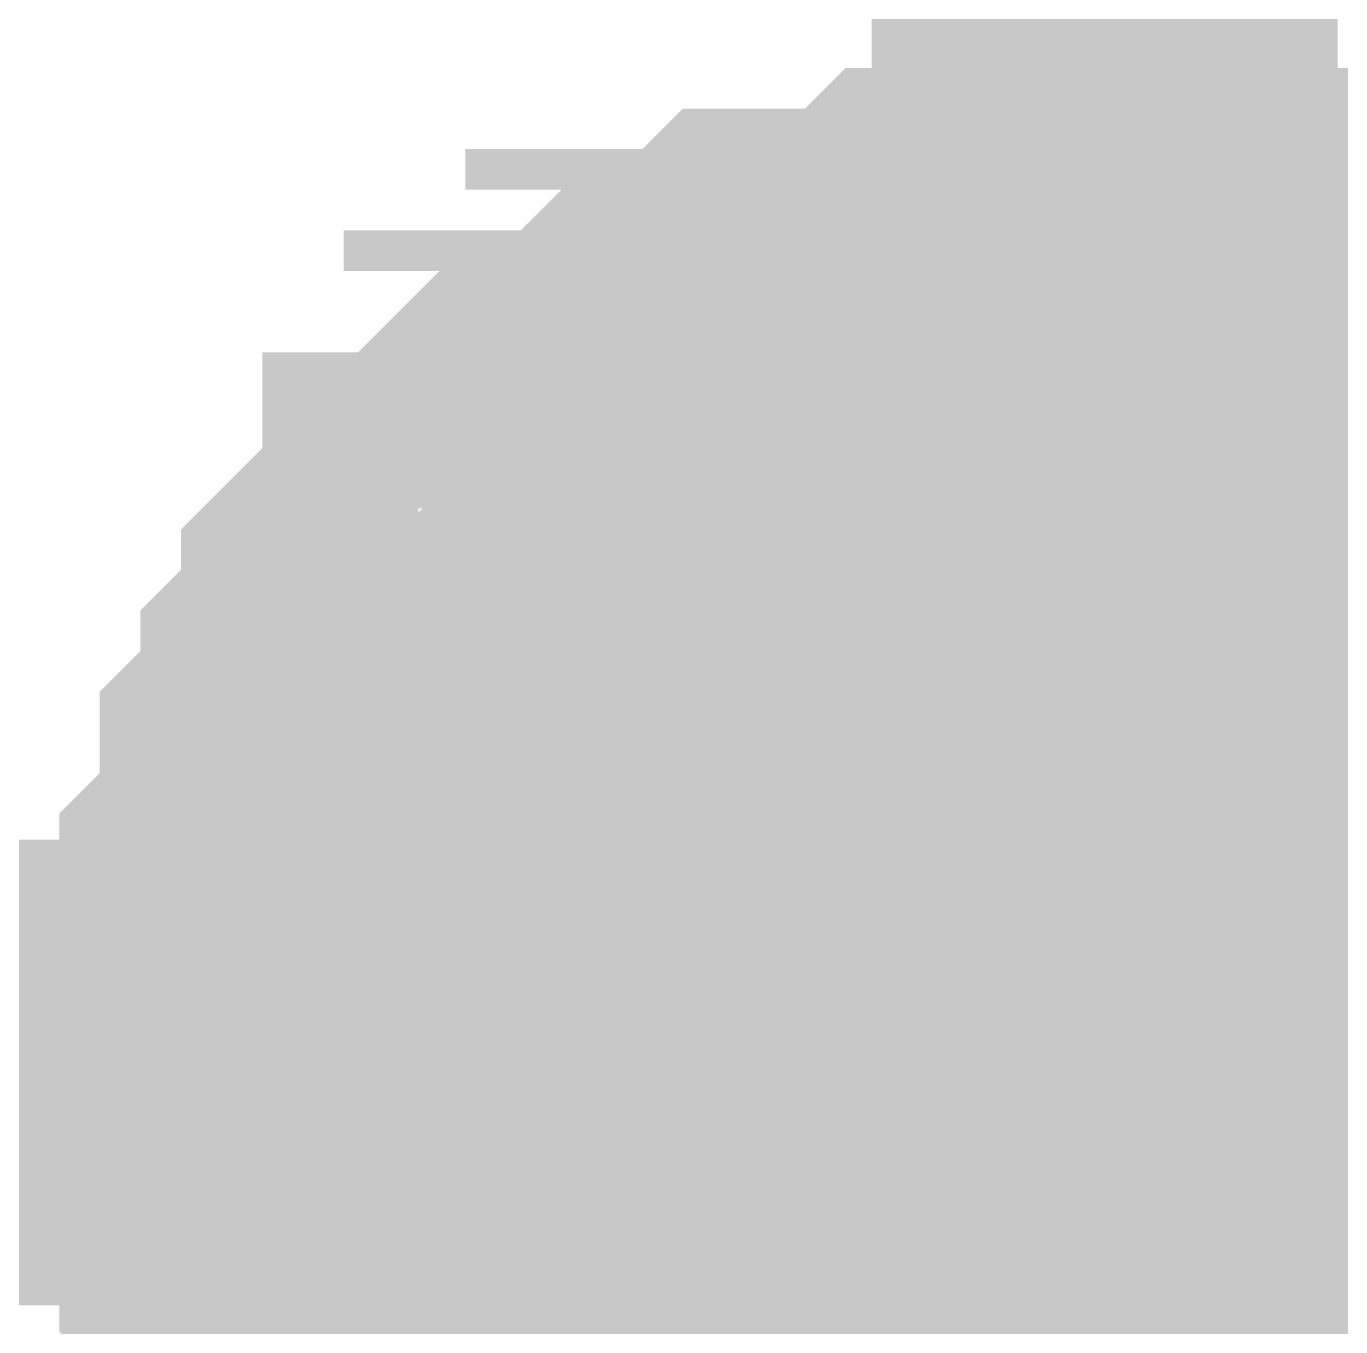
# Model space of a CAD drawing. Header units: inches. Extents: x 0 to 841, y 0 to 594.
# Drawn here: x 714.329 to 715.174, y 432.323 to 433.16 of the extents above; entities that cross this region are included whole.
import ezdxf

# ---------------------------------------------------------------- set-up
doc = ezdxf.new("R2010")
doc.units = ezdxf.units.IN
doc.layers.add('Sheet', color=255, linetype='Continuous')

msp = doc.modelspace()

# ---------------------------------------------------------------- linework, layer by layer
at = {"layer": 'Sheet'}
for points in [[(715.02246, 436.58948, 0.29972, 0.29972, 0), (715.02246, 432.48698, 0.29972, 0.29972, 0)], [(714.49984, 432.48698, 0.29972, 0.29972, 0), (714.49984, 432.51311, 0.29972, 0.29972, 0), (714.49984, 432.53924, 0.29972, 0.29972, 0), (714.49984, 432.56537, 0.29972, 0.29972, 0), (714.49984, 432.5915, 0.29972, 0.29972, 0), (714.52598, 432.61763, 0.29972, 0.29972, 0), (714.52598, 432.64376, 0.29972, 0.29972, 0), (714.52598, 432.66989, 0.29972, 0.29972, 0), (714.55211, 432.69602, 0.29972, 0.29972, 0), (714.55211, 432.69602, 0.29972, 0.29972, 0), (714.55211, 432.72215, 0.29972, 0.29972, 0), (714.57824, 432.74828, 0.29972, 0.29972, 0), (714.57824, 432.77442, 0.29972, 0.29972, 0), (714.60437, 432.80055, 0.29972, 0.29972, 0), (714.6305, 432.80055, 0.29972, 0.29972, 0), (714.6305, 432.82668, 0.29972, 0.29972, 0), (714.65663, 432.85281, 0.29972, 0.29972, 0), (714.68276, 432.85281, 0.29972, 0.29972, 0), (714.68276, 432.87894, 0.29972, 0.29972, 0), (714.70889, 432.87894, 0.29972, 0.29972, 0), (714.73502, 432.90507, 0.29972, 0.29972, 0), (714.76115, 432.90507, 0.29972, 0.29972, 0), (714.76115, 432.9312, 0.29972, 0.29972, 0), (714.78729, 432.9312, 0.29972, 0.29972, 0), (714.81342, 432.95733, 0.29972, 0.29972, 0), (714.83955, 432.95733, 0.29972, 0.29972, 0), (714.86568, 432.95733, 0.29972, 0.29972, 0), (714.89181, 432.95733, 0.29972, 0.29972, 0), (714.91794, 432.98346, 0.29972, 0.29972, 0), (714.94407, 432.98346, 0.29972, 0.29972, 0), (714.9702, 432.98346, 0.29972, 0.29972, 0), (714.99633, 432.98346, 0.29972, 0.29972, 0), (715.02246, 432.98346, 0.29972, 0.29972, 0)], [(714.49984, 432.48698, 0.29972, 0.29972, 0), (714.49984, 432.51311, 0.29972, 0.29972, 0), (714.49984, 432.53924, 0.29972, 0.29972, 0), (714.49984, 432.56537, 0.29972, 0.29972, 0), (714.49984, 432.5915, 0.29972, 0.29972, 0), (714.52598, 432.61763, 0.29972, 0.29972, 0), (714.52598, 432.64376, 0.29972, 0.29972, 0), (714.52598, 432.66989, 0.29972, 0.29972, 0), (714.55211, 432.69602, 0.29972, 0.29972, 0), (714.55211, 432.69602, 0.29972, 0.29972, 0), (714.55211, 432.72215, 0.29972, 0.29972, 0), (714.57824, 432.74828, 0.29972, 0.29972, 0), (714.57824, 432.77442, 0.29972, 0.29972, 0), (714.60437, 432.80055, 0.29972, 0.29972, 0), (714.6305, 432.80055, 0.29972, 0.29972, 0), (714.6305, 432.82668, 0.29972, 0.29972, 0), (714.65663, 432.85281, 0.29972, 0.29972, 0), (714.68276, 432.85281, 0.29972, 0.29972, 0), (714.68276, 432.87894, 0.29972, 0.29972, 0), (714.70889, 432.87894, 0.29972, 0.29972, 0), (714.73502, 432.90507, 0.29972, 0.29972, 0), (714.76115, 432.90507, 0.29972, 0.29972, 0), (714.76115, 432.9312, 0.29972, 0.29972, 0), (714.78729, 432.9312, 0.29972, 0.29972, 0), (714.81342, 432.95733, 0.29972, 0.29972, 0), (714.83955, 432.95733, 0.29972, 0.29972, 0), (714.86568, 432.95733, 0.29972, 0.29972, 0), (714.89181, 432.95733, 0.29972, 0.29972, 0), (714.91794, 432.98346, 0.29972, 0.29972, 0), (714.94407, 432.98346, 0.29972, 0.29972, 0), (714.9702, 432.98346, 0.29972, 0.29972, 0), (714.99633, 432.98346, 0.29972, 0.29972, 0), (715.02246, 432.98346, 0.29972, 0.29972, 0)], [(714.49984, 432.48698, 0.29972, 0.29972, 0), (714.49984, 432.51311, 0.29972, 0.29972, 0), (714.49984, 432.53924, 0.29972, 0.29972, 0), (714.49984, 432.56537, 0.29972, 0.29972, 0), (714.49984, 432.5915, 0.29972, 0.29972, 0), (714.52598, 432.61763, 0.29972, 0.29972, 0), (714.52598, 432.64376, 0.29972, 0.29972, 0), (714.52598, 432.66989, 0.29972, 0.29972, 0), (714.55211, 432.69602, 0.29972, 0.29972, 0), (714.55211, 432.69602, 0.29972, 0.29972, 0), (714.55211, 432.72215, 0.29972, 0.29972, 0), (714.57824, 432.74828, 0.29972, 0.29972, 0), (714.57824, 432.77442, 0.29972, 0.29972, 0), (714.60437, 432.80055, 0.29972, 0.29972, 0), (714.6305, 432.80055, 0.29972, 0.29972, 0), (714.6305, 432.82668, 0.29972, 0.29972, 0), (714.65663, 432.85281, 0.29972, 0.29972, 0), (714.68276, 432.85281, 0.29972, 0.29972, 0), (714.68276, 432.87894, 0.29972, 0.29972, 0), (714.70889, 432.87894, 0.29972, 0.29972, 0), (714.73502, 432.90507, 0.29972, 0.29972, 0), (714.76115, 432.90507, 0.29972, 0.29972, 0), (714.76115, 432.9312, 0.29972, 0.29972, 0), (714.78729, 432.9312, 0.29972, 0.29972, 0), (714.81342, 432.95733, 0.29972, 0.29972, 0), (714.83955, 432.95733, 0.29972, 0.29972, 0), (714.86568, 432.95733, 0.29972, 0.29972, 0), (714.89181, 432.95733, 0.29972, 0.29972, 0), (714.91794, 432.98346, 0.29972, 0.29972, 0), (714.94407, 432.98346, 0.29972, 0.29972, 0), (714.9702, 432.98346, 0.29972, 0.29972, 0), (714.99633, 432.98346, 0.29972, 0.29972, 0), (715.02246, 432.98346, 0.29972, 0.29972, 0)], [(714.49984, 432.48698, 0.29972, 0.29972, 0), (714.49984, 432.51311, 0.29972, 0.29972, 0), (714.49984, 432.53924, 0.29972, 0.29972, 0), (714.49984, 432.56537, 0.29972, 0.29972, 0), (714.49984, 432.5915, 0.29972, 0.29972, 0), (714.52598, 432.61763, 0.29972, 0.29972, 0), (714.52598, 432.64376, 0.29972, 0.29972, 0), (714.52598, 432.66989, 0.29972, 0.29972, 0), (714.55211, 432.69602, 0.29972, 0.29972, 0), (714.55211, 432.69602, 0.29972, 0.29972, 0), (714.55211, 432.72215, 0.29972, 0.29972, 0), (714.57824, 432.74828, 0.29972, 0.29972, 0), (714.57824, 432.77442, 0.29972, 0.29972, 0), (714.60437, 432.80055, 0.29972, 0.29972, 0), (714.6305, 432.80055, 0.29972, 0.29972, 0), (714.6305, 432.82668, 0.29972, 0.29972, 0), (714.65663, 432.85281, 0.29972, 0.29972, 0), (714.68276, 432.85281, 0.29972, 0.29972, 0), (714.68276, 432.87894, 0.29972, 0.29972, 0), (714.70889, 432.87894, 0.29972, 0.29972, 0), (714.73502, 432.90507, 0.29972, 0.29972, 0), (714.76115, 432.90507, 0.29972, 0.29972, 0), (714.76115, 432.9312, 0.29972, 0.29972, 0), (714.78729, 432.9312, 0.29972, 0.29972, 0), (714.81342, 432.95733, 0.29972, 0.29972, 0), (714.83955, 432.95733, 0.29972, 0.29972, 0), (714.86568, 432.95733, 0.29972, 0.29972, 0), (714.89181, 432.95733, 0.29972, 0.29972, 0), (714.91794, 432.98346, 0.29972, 0.29972, 0), (714.94407, 432.98346, 0.29972, 0.29972, 0), (714.9702, 432.98346, 0.29972, 0.29972, 0), (714.99633, 432.98346, 0.29972, 0.29972, 0), (715.02246, 432.98346, 0.29972, 0.29972, 0)], [(714.49984, 432.48698, 0.29972, 0.29972, 0), (714.49984, 432.51311, 0.29972, 0.29972, 0), (714.49984, 432.53924, 0.29972, 0.29972, 0), (714.49984, 432.56537, 0.29972, 0.29972, 0), (714.49984, 432.5915, 0.29972, 0.29972, 0), (714.52598, 432.61763, 0.29972, 0.29972, 0), (714.52598, 432.64376, 0.29972, 0.29972, 0), (714.52598, 432.66989, 0.29972, 0.29972, 0), (714.55211, 432.69602, 0.29972, 0.29972, 0), (714.55211, 432.69602, 0.29972, 0.29972, 0), (714.55211, 432.72215, 0.29972, 0.29972, 0), (714.57824, 432.74828, 0.29972, 0.29972, 0), (714.57824, 432.77442, 0.29972, 0.29972, 0), (714.60437, 432.80055, 0.29972, 0.29972, 0), (714.6305, 432.80055, 0.29972, 0.29972, 0), (714.6305, 432.82668, 0.29972, 0.29972, 0), (714.65663, 432.85281, 0.29972, 0.29972, 0), (714.68276, 432.85281, 0.29972, 0.29972, 0), (714.68276, 432.87894, 0.29972, 0.29972, 0), (714.70889, 432.87894, 0.29972, 0.29972, 0), (714.73502, 432.90507, 0.29972, 0.29972, 0), (714.76115, 432.90507, 0.29972, 0.29972, 0), (714.76115, 432.9312, 0.29972, 0.29972, 0), (714.78729, 432.9312, 0.29972, 0.29972, 0), (714.81342, 432.95733, 0.29972, 0.29972, 0), (714.83955, 432.95733, 0.29972, 0.29972, 0), (714.86568, 432.95733, 0.29972, 0.29972, 0), (714.89181, 432.95733, 0.29972, 0.29972, 0), (714.91794, 432.98346, 0.29972, 0.29972, 0), (714.94407, 432.98346, 0.29972, 0.29972, 0), (714.9702, 432.98346, 0.29972, 0.29972, 0), (714.99633, 432.98346, 0.29972, 0.29972, 0), (715.02246, 432.98346, 0.29972, 0.29972, 0)], [(714.49984, 432.48698, 0.29972, 0.29972, 0), (714.49984, 432.51311, 0.29972, 0.29972, 0), (714.49984, 432.53924, 0.29972, 0.29972, 0), (714.49984, 432.56537, 0.29972, 0.29972, 0), (714.49984, 432.5915, 0.29972, 0.29972, 0), (714.52598, 432.61763, 0.29972, 0.29972, 0), (714.52598, 432.64376, 0.29972, 0.29972, 0), (714.52598, 432.66989, 0.29972, 0.29972, 0), (714.55211, 432.69602, 0.29972, 0.29972, 0), (714.55211, 432.69602, 0.29972, 0.29972, 0), (714.55211, 432.72215, 0.29972, 0.29972, 0), (714.57824, 432.74828, 0.29972, 0.29972, 0), (714.57824, 432.77442, 0.29972, 0.29972, 0), (714.60437, 432.80055, 0.29972, 0.29972, 0), (714.6305, 432.80055, 0.29972, 0.29972, 0), (714.6305, 432.82668, 0.29972, 0.29972, 0), (714.65663, 432.85281, 0.29972, 0.29972, 0), (714.68276, 432.85281, 0.29972, 0.29972, 0), (714.68276, 432.87894, 0.29972, 0.29972, 0), (714.70889, 432.87894, 0.29972, 0.29972, 0), (714.73502, 432.90507, 0.29972, 0.29972, 0), (714.76115, 432.90507, 0.29972, 0.29972, 0), (714.76115, 432.9312, 0.29972, 0.29972, 0), (714.78729, 432.9312, 0.29972, 0.29972, 0), (714.81342, 432.95733, 0.29972, 0.29972, 0), (714.83955, 432.95733, 0.29972, 0.29972, 0), (714.86568, 432.95733, 0.29972, 0.29972, 0), (714.89181, 432.95733, 0.29972, 0.29972, 0), (714.91794, 432.98346, 0.29972, 0.29972, 0), (714.94407, 432.98346, 0.29972, 0.29972, 0), (714.9702, 432.98346, 0.29972, 0.29972, 0), (714.99633, 432.98346, 0.29972, 0.29972, 0), (715.02246, 432.98346, 0.29972, 0.29972, 0)], [(714.49984, 432.48698, 0.29972, 0.29972, 0), (714.49984, 432.51311, 0.29972, 0.29972, 0), (714.49984, 432.53924, 0.29972, 0.29972, 0), (714.49984, 432.56537, 0.29972, 0.29972, 0), (714.49984, 432.5915, 0.29972, 0.29972, 0), (714.52598, 432.61763, 0.29972, 0.29972, 0), (714.52598, 432.64376, 0.29972, 0.29972, 0), (714.52598, 432.66989, 0.29972, 0.29972, 0), (714.55211, 432.69602, 0.29972, 0.29972, 0), (714.55211, 432.69602, 0.29972, 0.29972, 0), (714.55211, 432.72215, 0.29972, 0.29972, 0), (714.57824, 432.74828, 0.29972, 0.29972, 0), (714.57824, 432.77442, 0.29972, 0.29972, 0), (714.60437, 432.80055, 0.29972, 0.29972, 0), (714.6305, 432.80055, 0.29972, 0.29972, 0), (714.6305, 432.82668, 0.29972, 0.29972, 0), (714.65663, 432.85281, 0.29972, 0.29972, 0), (714.68276, 432.85281, 0.29972, 0.29972, 0), (714.68276, 432.87894, 0.29972, 0.29972, 0), (714.70889, 432.87894, 0.29972, 0.29972, 0), (714.73502, 432.90507, 0.29972, 0.29972, 0), (714.76115, 432.90507, 0.29972, 0.29972, 0), (714.76115, 432.9312, 0.29972, 0.29972, 0), (714.78729, 432.9312, 0.29972, 0.29972, 0), (714.81342, 432.95733, 0.29972, 0.29972, 0), (714.83955, 432.95733, 0.29972, 0.29972, 0), (714.86568, 432.95733, 0.29972, 0.29972, 0), (714.89181, 432.95733, 0.29972, 0.29972, 0), (714.91794, 432.98346, 0.29972, 0.29972, 0), (714.94407, 432.98346, 0.29972, 0.29972, 0), (714.9702, 432.98346, 0.29972, 0.29972, 0), (714.99633, 432.98346, 0.29972, 0.29972, 0), (715.02246, 432.98346, 0.29972, 0.29972, 0)], [(715.02246, 432.98346, 0.29972, 0.29972, 0), (715.02246, 432.98346, 0.29972, 0.29972, 0)], [(715.02246, 432.98346, 0.29972, 0.29972, 0), (715.0486, 432.98346, 0.29972, 0.29972, 0), (715.07473, 432.98346, 0.29972, 0.29972, 0), (715.10086, 432.98346, 0.29972, 0.29972, 0), (715.12699, 432.98346, 0.29972, 0.29972, 0), (715.15312, 432.95733, 0.29972, 0.29972, 0), (715.15312, 432.95733, 0.29972, 0.29972, 0), (715.17925, 432.95733, 0.29972, 0.29972, 0), (715.20538, 432.95733, 0.29972, 0.29972, 0), (715.23151, 432.9312, 0.29972, 0.29972, 0), (715.25764, 432.9312, 0.29972, 0.29972, 0), (715.28377, 432.90507, 0.29972, 0.29972, 0), (715.28377, 432.90507, 0.29972, 0.29972, 0), (715.30991, 432.87894, 0.29972, 0.29972, 0), (715.33604, 432.87894, 0.29972, 0.29972, 0)], [(715.02246, 432.98346, 0.29972, 0.29972, 0), (715.02246, 432.98346, 0.29972, 0.29972, 0)], [(715.02246, 432.98346, 0.29972, 0.29972, 0), (715.0486, 432.98346, 0.29972, 0.29972, 0), (715.07473, 432.98346, 0.29972, 0.29972, 0), (715.10086, 432.98346, 0.29972, 0.29972, 0), (715.12699, 432.98346, 0.29972, 0.29972, 0), (715.15312, 432.95733, 0.29972, 0.29972, 0), (715.15312, 432.95733, 0.29972, 0.29972, 0), (715.17925, 432.95733, 0.29972, 0.29972, 0), (715.20538, 432.95733, 0.29972, 0.29972, 0), (715.23151, 432.9312, 0.29972, 0.29972, 0), (715.25764, 432.9312, 0.29972, 0.29972, 0), (715.28377, 432.90507, 0.29972, 0.29972, 0), (715.28377, 432.90507, 0.29972, 0.29972, 0), (715.30991, 432.87894, 0.29972, 0.29972, 0), (715.33604, 432.87894, 0.29972, 0.29972, 0)], [(715.02246, 432.98346, 0.29972, 0.29972, 0), (715.02246, 432.98346, 0.29972, 0.29972, 0)], [(715.02246, 432.98346, 0.29972, 0.29972, 0), (715.0486, 432.98346, 0.29972, 0.29972, 0), (715.07473, 432.98346, 0.29972, 0.29972, 0), (715.10086, 432.98346, 0.29972, 0.29972, 0), (715.12699, 432.98346, 0.29972, 0.29972, 0), (715.15312, 432.95733, 0.29972, 0.29972, 0), (715.15312, 432.95733, 0.29972, 0.29972, 0), (715.17925, 432.95733, 0.29972, 0.29972, 0), (715.20538, 432.95733, 0.29972, 0.29972, 0), (715.23151, 432.9312, 0.29972, 0.29972, 0), (715.25764, 432.9312, 0.29972, 0.29972, 0), (715.28377, 432.90507, 0.29972, 0.29972, 0), (715.28377, 432.90507, 0.29972, 0.29972, 0), (715.30991, 432.87894, 0.29972, 0.29972, 0), (715.33604, 432.87894, 0.29972, 0.29972, 0)], [(715.02246, 432.98346, 0.29972, 0.29972, 0), (715.02246, 432.98346, 0.29972, 0.29972, 0)], [(715.02246, 432.98346, 0.29972, 0.29972, 0), (715.0486, 432.98346, 0.29972, 0.29972, 0), (715.07473, 432.98346, 0.29972, 0.29972, 0), (715.10086, 432.98346, 0.29972, 0.29972, 0), (715.12699, 432.98346, 0.29972, 0.29972, 0), (715.15312, 432.95733, 0.29972, 0.29972, 0), (715.15312, 432.95733, 0.29972, 0.29972, 0), (715.17925, 432.95733, 0.29972, 0.29972, 0), (715.20538, 432.95733, 0.29972, 0.29972, 0), (715.23151, 432.9312, 0.29972, 0.29972, 0), (715.25764, 432.9312, 0.29972, 0.29972, 0), (715.28377, 432.90507, 0.29972, 0.29972, 0), (715.28377, 432.90507, 0.29972, 0.29972, 0), (715.30991, 432.87894, 0.29972, 0.29972, 0), (715.33604, 432.87894, 0.29972, 0.29972, 0)], [(715.02246, 432.98346, 0.29972, 0.29972, 0), (715.02246, 432.98346, 0.29972, 0.29972, 0)], [(715.02246, 432.98346, 0.29972, 0.29972, 0), (715.0486, 432.98346, 0.29972, 0.29972, 0), (715.07473, 432.98346, 0.29972, 0.29972, 0), (715.10086, 432.98346, 0.29972, 0.29972, 0), (715.12699, 432.98346, 0.29972, 0.29972, 0), (715.15312, 432.95733, 0.29972, 0.29972, 0), (715.15312, 432.95733, 0.29972, 0.29972, 0), (715.17925, 432.95733, 0.29972, 0.29972, 0), (715.20538, 432.95733, 0.29972, 0.29972, 0), (715.23151, 432.9312, 0.29972, 0.29972, 0), (715.25764, 432.9312, 0.29972, 0.29972, 0), (715.28377, 432.90507, 0.29972, 0.29972, 0), (715.28377, 432.90507, 0.29972, 0.29972, 0), (715.30991, 432.87894, 0.29972, 0.29972, 0), (715.33604, 432.87894, 0.29972, 0.29972, 0)], [(715.02246, 432.98346, 0.29972, 0.29972, 0), (715.02246, 432.98346, 0.29972, 0.29972, 0)], [(715.02246, 432.98346, 0.29972, 0.29972, 0), (715.0486, 432.98346, 0.29972, 0.29972, 0), (715.07473, 432.98346, 0.29972, 0.29972, 0), (715.10086, 432.98346, 0.29972, 0.29972, 0), (715.12699, 432.98346, 0.29972, 0.29972, 0), (715.15312, 432.95733, 0.29972, 0.29972, 0), (715.15312, 432.95733, 0.29972, 0.29972, 0), (715.17925, 432.95733, 0.29972, 0.29972, 0), (715.20538, 432.95733, 0.29972, 0.29972, 0), (715.23151, 432.9312, 0.29972, 0.29972, 0), (715.25764, 432.9312, 0.29972, 0.29972, 0), (715.28377, 432.90507, 0.29972, 0.29972, 0), (715.28377, 432.90507, 0.29972, 0.29972, 0), (715.30991, 432.87894, 0.29972, 0.29972, 0), (715.33604, 432.87894, 0.29972, 0.29972, 0)], [(715.02246, 432.98346, 0.29972, 0.29972, 0), (715.02246, 432.98346, 0.29972, 0.29972, 0)], [(715.02246, 432.98346, 0.29972, 0.29972, 0), (715.0486, 432.98346, 0.29972, 0.29972, 0), (715.07473, 432.98346, 0.29972, 0.29972, 0), (715.10086, 432.98346, 0.29972, 0.29972, 0), (715.12699, 432.98346, 0.29972, 0.29972, 0), (715.15312, 432.95733, 0.29972, 0.29972, 0), (715.15312, 432.95733, 0.29972, 0.29972, 0), (715.17925, 432.95733, 0.29972, 0.29972, 0), (715.20538, 432.95733, 0.29972, 0.29972, 0), (715.23151, 432.9312, 0.29972, 0.29972, 0), (715.25764, 432.9312, 0.29972, 0.29972, 0), (715.28377, 432.90507, 0.29972, 0.29972, 0), (715.28377, 432.90507, 0.29972, 0.29972, 0), (715.30991, 432.87894, 0.29972, 0.29972, 0), (715.33604, 432.87894, 0.29972, 0.29972, 0)], [(714.49984, 432.48698, 0.09906, 0.09906, 0), (714.49984, 432.51311, 0.09906, 0.09906, 0), (714.49984, 432.53924, 0.09906, 0.09906, 0), (714.49984, 432.56537, 0.09906, 0.09906, 0), (714.49984, 432.5915, 0.09906, 0.09906, 0), (714.52598, 432.61763, 0.09906, 0.09906, 0), (714.52598, 432.64376, 0.09906, 0.09906, 0), (714.52598, 432.66989, 0.09906, 0.09906, 0), (714.55211, 432.69602, 0.09906, 0.09906, 0), (714.55211, 432.69602, 0.09906, 0.09906, 0), (714.55211, 432.72215, 0.09906, 0.09906, 0), (714.57824, 432.74828, 0.09906, 0.09906, 0), (714.57824, 432.77442, 0.09906, 0.09906, 0), (714.60437, 432.80055, 0.09906, 0.09906, 0), (714.6305, 432.80055, 0.09906, 0.09906, 0), (714.6305, 432.82668, 0.09906, 0.09906, 0), (714.65663, 432.85281, 0.09906, 0.09906, 0), (714.68276, 432.85281, 0.09906, 0.09906, 0), (714.68276, 432.87894, 0.09906, 0.09906, 0), (714.70889, 432.87894, 0.09906, 0.09906, 0), (714.73502, 432.90507, 0.09906, 0.09906, 0), (714.76115, 432.90507, 0.09906, 0.09906, 0), (714.76115, 432.9312, 0.09906, 0.09906, 0), (714.78729, 432.9312, 0.09906, 0.09906, 0), (714.81342, 432.95733, 0.09906, 0.09906, 0), (714.83955, 432.95733, 0.09906, 0.09906, 0), (714.86568, 432.95733, 0.09906, 0.09906, 0), (714.89181, 432.95733, 0.09906, 0.09906, 0), (714.91794, 432.98346, 0.09906, 0.09906, 0), (714.94407, 432.98346, 0.09906, 0.09906, 0), (714.9702, 432.98346, 0.09906, 0.09906, 0), (714.99633, 432.98346, 0.09906, 0.09906, 0), (715.02246, 432.98346, 0.09906, 0.09906, 0)], [(714.49984, 432.48698, 0.09906, 0.09906, 0), (714.49984, 432.51311, 0.09906, 0.09906, 0), (714.49984, 432.53924, 0.09906, 0.09906, 0), (714.49984, 432.56537, 0.09906, 0.09906, 0), (714.49984, 432.5915, 0.09906, 0.09906, 0), (714.52598, 432.61763, 0.09906, 0.09906, 0), (714.52598, 432.64376, 0.09906, 0.09906, 0), (714.52598, 432.66989, 0.09906, 0.09906, 0), (714.55211, 432.69602, 0.09906, 0.09906, 0), (714.55211, 432.69602, 0.09906, 0.09906, 0), (714.55211, 432.72215, 0.09906, 0.09906, 0), (714.57824, 432.74828, 0.09906, 0.09906, 0), (714.57824, 432.77442, 0.09906, 0.09906, 0), (714.60437, 432.80055, 0.09906, 0.09906, 0), (714.6305, 432.80055, 0.09906, 0.09906, 0), (714.6305, 432.82668, 0.09906, 0.09906, 0), (714.65663, 432.85281, 0.09906, 0.09906, 0), (714.68276, 432.85281, 0.09906, 0.09906, 0), (714.68276, 432.87894, 0.09906, 0.09906, 0), (714.70889, 432.87894, 0.09906, 0.09906, 0), (714.73502, 432.90507, 0.09906, 0.09906, 0), (714.76115, 432.90507, 0.09906, 0.09906, 0), (714.76115, 432.9312, 0.09906, 0.09906, 0), (714.78729, 432.9312, 0.09906, 0.09906, 0), (714.81342, 432.95733, 0.09906, 0.09906, 0), (714.83955, 432.95733, 0.09906, 0.09906, 0), (714.86568, 432.95733, 0.09906, 0.09906, 0), (714.89181, 432.95733, 0.09906, 0.09906, 0), (714.91794, 432.98346, 0.09906, 0.09906, 0), (714.94407, 432.98346, 0.09906, 0.09906, 0), (714.9702, 432.98346, 0.09906, 0.09906, 0), (714.99633, 432.98346, 0.09906, 0.09906, 0), (715.02246, 432.98346, 0.09906, 0.09906, 0)], [(714.49984, 432.48698, 0.09906, 0.09906, 0), (714.49984, 432.51311, 0.09906, 0.09906, 0), (714.49984, 432.53924, 0.09906, 0.09906, 0), (714.49984, 432.56537, 0.09906, 0.09906, 0), (714.49984, 432.5915, 0.09906, 0.09906, 0), (714.52598, 432.61763, 0.09906, 0.09906, 0), (714.52598, 432.64376, 0.09906, 0.09906, 0), (714.52598, 432.66989, 0.09906, 0.09906, 0), (714.55211, 432.69602, 0.09906, 0.09906, 0), (714.55211, 432.69602, 0.09906, 0.09906, 0), (714.55211, 432.72215, 0.09906, 0.09906, 0), (714.57824, 432.74828, 0.09906, 0.09906, 0), (714.57824, 432.77442, 0.09906, 0.09906, 0), (714.60437, 432.80055, 0.09906, 0.09906, 0), (714.6305, 432.80055, 0.09906, 0.09906, 0), (714.6305, 432.82668, 0.09906, 0.09906, 0), (714.65663, 432.85281, 0.09906, 0.09906, 0), (714.68276, 432.85281, 0.09906, 0.09906, 0), (714.68276, 432.87894, 0.09906, 0.09906, 0), (714.70889, 432.87894, 0.09906, 0.09906, 0), (714.73502, 432.90507, 0.09906, 0.09906, 0), (714.76115, 432.90507, 0.09906, 0.09906, 0), (714.76115, 432.9312, 0.09906, 0.09906, 0), (714.78729, 432.9312, 0.09906, 0.09906, 0), (714.81342, 432.95733, 0.09906, 0.09906, 0), (714.83955, 432.95733, 0.09906, 0.09906, 0), (714.86568, 432.95733, 0.09906, 0.09906, 0), (714.89181, 432.95733, 0.09906, 0.09906, 0), (714.91794, 432.98346, 0.09906, 0.09906, 0), (714.94407, 432.98346, 0.09906, 0.09906, 0), (714.9702, 432.98346, 0.09906, 0.09906, 0), (714.99633, 432.98346, 0.09906, 0.09906, 0), (715.02246, 432.98346, 0.09906, 0.09906, 0)], [(714.49984, 432.48698, 0.09906, 0.09906, 0), (714.49984, 432.51311, 0.09906, 0.09906, 0), (714.49984, 432.53924, 0.09906, 0.09906, 0), (714.49984, 432.56537, 0.09906, 0.09906, 0), (714.49984, 432.5915, 0.09906, 0.09906, 0), (714.52598, 432.61763, 0.09906, 0.09906, 0), (714.52598, 432.64376, 0.09906, 0.09906, 0), (714.52598, 432.66989, 0.09906, 0.09906, 0), (714.55211, 432.69602, 0.09906, 0.09906, 0), (714.55211, 432.69602, 0.09906, 0.09906, 0), (714.55211, 432.72215, 0.09906, 0.09906, 0), (714.57824, 432.74828, 0.09906, 0.09906, 0), (714.57824, 432.77442, 0.09906, 0.09906, 0), (714.60437, 432.80055, 0.09906, 0.09906, 0), (714.6305, 432.80055, 0.09906, 0.09906, 0), (714.6305, 432.82668, 0.09906, 0.09906, 0), (714.65663, 432.85281, 0.09906, 0.09906, 0), (714.68276, 432.85281, 0.09906, 0.09906, 0), (714.68276, 432.87894, 0.09906, 0.09906, 0), (714.70889, 432.87894, 0.09906, 0.09906, 0), (714.73502, 432.90507, 0.09906, 0.09906, 0), (714.76115, 432.90507, 0.09906, 0.09906, 0), (714.76115, 432.9312, 0.09906, 0.09906, 0), (714.78729, 432.9312, 0.09906, 0.09906, 0), (714.81342, 432.95733, 0.09906, 0.09906, 0), (714.83955, 432.95733, 0.09906, 0.09906, 0), (714.86568, 432.95733, 0.09906, 0.09906, 0), (714.89181, 432.95733, 0.09906, 0.09906, 0), (714.91794, 432.98346, 0.09906, 0.09906, 0), (714.94407, 432.98346, 0.09906, 0.09906, 0), (714.9702, 432.98346, 0.09906, 0.09906, 0), (714.99633, 432.98346, 0.09906, 0.09906, 0), (715.02246, 432.98346, 0.09906, 0.09906, 0)], [(714.49984, 432.48698, 0.09906, 0.09906, 0), (714.49984, 432.51311, 0.09906, 0.09906, 0), (714.49984, 432.53924, 0.09906, 0.09906, 0), (714.49984, 432.56537, 0.09906, 0.09906, 0), (714.49984, 432.5915, 0.09906, 0.09906, 0), (714.52598, 432.61763, 0.09906, 0.09906, 0), (714.52598, 432.64376, 0.09906, 0.09906, 0), (714.52598, 432.66989, 0.09906, 0.09906, 0), (714.55211, 432.69602, 0.09906, 0.09906, 0), (714.55211, 432.69602, 0.09906, 0.09906, 0), (714.55211, 432.72215, 0.09906, 0.09906, 0), (714.57824, 432.74828, 0.09906, 0.09906, 0), (714.57824, 432.77442, 0.09906, 0.09906, 0), (714.60437, 432.80055, 0.09906, 0.09906, 0), (714.6305, 432.80055, 0.09906, 0.09906, 0), (714.6305, 432.82668, 0.09906, 0.09906, 0), (714.65663, 432.85281, 0.09906, 0.09906, 0), (714.68276, 432.85281, 0.09906, 0.09906, 0), (714.68276, 432.87894, 0.09906, 0.09906, 0), (714.70889, 432.87894, 0.09906, 0.09906, 0), (714.73502, 432.90507, 0.09906, 0.09906, 0), (714.76115, 432.90507, 0.09906, 0.09906, 0), (714.76115, 432.9312, 0.09906, 0.09906, 0), (714.78729, 432.9312, 0.09906, 0.09906, 0), (714.81342, 432.95733, 0.09906, 0.09906, 0), (714.83955, 432.95733, 0.09906, 0.09906, 0), (714.86568, 432.95733, 0.09906, 0.09906, 0), (714.89181, 432.95733, 0.09906, 0.09906, 0), (714.91794, 432.98346, 0.09906, 0.09906, 0), (714.94407, 432.98346, 0.09906, 0.09906, 0), (714.9702, 432.98346, 0.09906, 0.09906, 0), (714.99633, 432.98346, 0.09906, 0.09906, 0), (715.02246, 432.98346, 0.09906, 0.09906, 0)], [(714.49984, 432.48698, 0.09906, 0.09906, 0), (714.49984, 432.51311, 0.09906, 0.09906, 0), (714.49984, 432.53924, 0.09906, 0.09906, 0), (714.49984, 432.56537, 0.09906, 0.09906, 0), (714.49984, 432.5915, 0.09906, 0.09906, 0), (714.52598, 432.61763, 0.09906, 0.09906, 0), (714.52598, 432.64376, 0.09906, 0.09906, 0), (714.52598, 432.66989, 0.09906, 0.09906, 0), (714.55211, 432.69602, 0.09906, 0.09906, 0), (714.55211, 432.69602, 0.09906, 0.09906, 0), (714.55211, 432.72215, 0.09906, 0.09906, 0), (714.57824, 432.74828, 0.09906, 0.09906, 0), (714.57824, 432.77442, 0.09906, 0.09906, 0), (714.60437, 432.80055, 0.09906, 0.09906, 0), (714.6305, 432.80055, 0.09906, 0.09906, 0), (714.6305, 432.82668, 0.09906, 0.09906, 0), (714.65663, 432.85281, 0.09906, 0.09906, 0), (714.68276, 432.85281, 0.09906, 0.09906, 0), (714.68276, 432.87894, 0.09906, 0.09906, 0), (714.70889, 432.87894, 0.09906, 0.09906, 0), (714.73502, 432.90507, 0.09906, 0.09906, 0), (714.76115, 432.90507, 0.09906, 0.09906, 0), (714.76115, 432.9312, 0.09906, 0.09906, 0), (714.78729, 432.9312, 0.09906, 0.09906, 0), (714.81342, 432.95733, 0.09906, 0.09906, 0), (714.83955, 432.95733, 0.09906, 0.09906, 0), (714.86568, 432.95733, 0.09906, 0.09906, 0), (714.89181, 432.95733, 0.09906, 0.09906, 0), (714.91794, 432.98346, 0.09906, 0.09906, 0), (714.94407, 432.98346, 0.09906, 0.09906, 0), (714.9702, 432.98346, 0.09906, 0.09906, 0), (714.99633, 432.98346, 0.09906, 0.09906, 0), (715.02246, 432.98346, 0.09906, 0.09906, 0)], [(714.49984, 432.48698, 0.09906, 0.09906, 0), (714.49984, 432.51311, 0.09906, 0.09906, 0), (714.49984, 432.53924, 0.09906, 0.09906, 0), (714.49984, 432.56537, 0.09906, 0.09906, 0), (714.49984, 432.5915, 0.09906, 0.09906, 0), (714.52598, 432.61763, 0.09906, 0.09906, 0), (714.52598, 432.64376, 0.09906, 0.09906, 0), (714.52598, 432.66989, 0.09906, 0.09906, 0), (714.55211, 432.69602, 0.09906, 0.09906, 0), (714.55211, 432.69602, 0.09906, 0.09906, 0), (714.55211, 432.72215, 0.09906, 0.09906, 0), (714.57824, 432.74828, 0.09906, 0.09906, 0), (714.57824, 432.77442, 0.09906, 0.09906, 0), (714.60437, 432.80055, 0.09906, 0.09906, 0), (714.6305, 432.80055, 0.09906, 0.09906, 0), (714.6305, 432.82668, 0.09906, 0.09906, 0), (714.65663, 432.85281, 0.09906, 0.09906, 0), (714.68276, 432.85281, 0.09906, 0.09906, 0), (714.68276, 432.87894, 0.09906, 0.09906, 0), (714.70889, 432.87894, 0.09906, 0.09906, 0), (714.73502, 432.90507, 0.09906, 0.09906, 0), (714.76115, 432.90507, 0.09906, 0.09906, 0), (714.76115, 432.9312, 0.09906, 0.09906, 0), (714.78729, 432.9312, 0.09906, 0.09906, 0), (714.81342, 432.95733, 0.09906, 0.09906, 0), (714.83955, 432.95733, 0.09906, 0.09906, 0), (714.86568, 432.95733, 0.09906, 0.09906, 0), (714.89181, 432.95733, 0.09906, 0.09906, 0), (714.91794, 432.98346, 0.09906, 0.09906, 0), (714.94407, 432.98346, 0.09906, 0.09906, 0), (714.9702, 432.98346, 0.09906, 0.09906, 0), (714.99633, 432.98346, 0.09906, 0.09906, 0), (715.02246, 432.98346, 0.09906, 0.09906, 0)], [(715.02246, 432.98346, 0.09906, 0.09906, 0), (715.02246, 432.98346, 0.09906, 0.09906, 0)], [(715.02246, 432.98346, 0.09906, 0.09906, 0), (715.0486, 432.98346, 0.09906, 0.09906, 0), (715.07473, 432.98346, 0.09906, 0.09906, 0), (715.10086, 432.98346, 0.09906, 0.09906, 0), (715.12699, 432.98346, 0.09906, 0.09906, 0), (715.15312, 432.95733, 0.09906, 0.09906, 0), (715.15312, 432.95733, 0.09906, 0.09906, 0), (715.17925, 432.95733, 0.09906, 0.09906, 0), (715.20538, 432.95733, 0.09906, 0.09906, 0), (715.23151, 432.9312, 0.09906, 0.09906, 0)], [(715.02246, 432.98346, 0.09906, 0.09906, 0), (715.02246, 432.98346, 0.09906, 0.09906, 0)], [(715.02246, 432.98346, 0.09906, 0.09906, 0), (715.0486, 432.98346, 0.09906, 0.09906, 0), (715.07473, 432.98346, 0.09906, 0.09906, 0), (715.10086, 432.98346, 0.09906, 0.09906, 0), (715.12699, 432.98346, 0.09906, 0.09906, 0), (715.15312, 432.95733, 0.09906, 0.09906, 0), (715.15312, 432.95733, 0.09906, 0.09906, 0), (715.17925, 432.95733, 0.09906, 0.09906, 0), (715.20538, 432.95733, 0.09906, 0.09906, 0), (715.23151, 432.9312, 0.09906, 0.09906, 0)], [(715.02246, 432.98346, 0.09906, 0.09906, 0), (715.02246, 432.98346, 0.09906, 0.09906, 0)], [(715.02246, 432.98346, 0.09906, 0.09906, 0), (715.0486, 432.98346, 0.09906, 0.09906, 0), (715.07473, 432.98346, 0.09906, 0.09906, 0), (715.10086, 432.98346, 0.09906, 0.09906, 0), (715.12699, 432.98346, 0.09906, 0.09906, 0), (715.15312, 432.95733, 0.09906, 0.09906, 0), (715.15312, 432.95733, 0.09906, 0.09906, 0), (715.17925, 432.95733, 0.09906, 0.09906, 0), (715.20538, 432.95733, 0.09906, 0.09906, 0), (715.23151, 432.9312, 0.09906, 0.09906, 0)], [(715.02246, 432.98346, 0.09906, 0.09906, 0), (715.02246, 432.98346, 0.09906, 0.09906, 0)], [(715.02246, 432.98346, 0.09906, 0.09906, 0), (715.0486, 432.98346, 0.09906, 0.09906, 0), (715.07473, 432.98346, 0.09906, 0.09906, 0), (715.10086, 432.98346, 0.09906, 0.09906, 0), (715.12699, 432.98346, 0.09906, 0.09906, 0), (715.15312, 432.95733, 0.09906, 0.09906, 0), (715.15312, 432.95733, 0.09906, 0.09906, 0), (715.17925, 432.95733, 0.09906, 0.09906, 0), (715.20538, 432.95733, 0.09906, 0.09906, 0), (715.23151, 432.9312, 0.09906, 0.09906, 0)], [(715.02246, 432.98346, 0.09906, 0.09906, 0), (715.02246, 432.98346, 0.09906, 0.09906, 0)], [(715.02246, 432.98346, 0.09906, 0.09906, 0), (715.0486, 432.98346, 0.09906, 0.09906, 0), (715.07473, 432.98346, 0.09906, 0.09906, 0), (715.10086, 432.98346, 0.09906, 0.09906, 0), (715.12699, 432.98346, 0.09906, 0.09906, 0), (715.15312, 432.95733, 0.09906, 0.09906, 0), (715.15312, 432.95733, 0.09906, 0.09906, 0), (715.17925, 432.95733, 0.09906, 0.09906, 0), (715.20538, 432.95733, 0.09906, 0.09906, 0), (715.23151, 432.9312, 0.09906, 0.09906, 0)], [(715.02246, 432.98346, 0.09906, 0.09906, 0), (715.02246, 432.98346, 0.09906, 0.09906, 0)], [(715.02246, 432.98346, 0.09906, 0.09906, 0), (715.0486, 432.98346, 0.09906, 0.09906, 0), (715.07473, 432.98346, 0.09906, 0.09906, 0), (715.10086, 432.98346, 0.09906, 0.09906, 0), (715.12699, 432.98346, 0.09906, 0.09906, 0), (715.15312, 432.95733, 0.09906, 0.09906, 0), (715.15312, 432.95733, 0.09906, 0.09906, 0), (715.17925, 432.95733, 0.09906, 0.09906, 0), (715.20538, 432.95733, 0.09906, 0.09906, 0), (715.23151, 432.9312, 0.09906, 0.09906, 0)], [(715.02246, 432.98346, 0.09906, 0.09906, 0), (715.02246, 432.98346, 0.09906, 0.09906, 0)], [(715.02246, 432.98346, 0.09906, 0.09906, 0), (715.0486, 432.98346, 0.09906, 0.09906, 0), (715.07473, 432.98346, 0.09906, 0.09906, 0), (715.10086, 432.98346, 0.09906, 0.09906, 0), (715.12699, 432.98346, 0.09906, 0.09906, 0), (715.15312, 432.95733, 0.09906, 0.09906, 0), (715.15312, 432.95733, 0.09906, 0.09906, 0), (715.17925, 432.95733, 0.09906, 0.09906, 0), (715.20538, 432.95733, 0.09906, 0.09906, 0), (715.23151, 432.9312, 0.09906, 0.09906, 0)], [(670.02489, 432.48698, 0.29972, 0.29972, 0), (695.00612, 432.48698, 0.29972, 0.29972, 0), (705.01429, 432.48698, 0.29972, 0.29972, 0), (715.02246, 432.48698, 0.29972, 0.29972, 0)], [(714.60437, 432.17341, 0.29972, 0.29972, 0), (714.57824, 432.19954, 0.29972, 0.29972, 0), (714.57824, 432.22567, 0.29972, 0.29972, 0), (714.55211, 432.2518, 0.29972, 0.29972, 0), (714.55211, 432.27793, 0.29972, 0.29972, 0), (714.55211, 432.27793, 0.29972, 0.29972, 0), (714.52598, 432.30407, 0.29972, 0.29972, 0), (714.52598, 432.3302, 0.29972, 0.29972, 0), (714.52598, 432.35633, 0.29972, 0.29972, 0), (714.49984, 432.38246, 0.29972, 0.29972, 0), (714.49984, 432.40859, 0.29972, 0.29972, 0), (714.49984, 432.43472, 0.29972, 0.29972, 0), (714.49984, 432.46085, 0.29972, 0.29972, 0), (714.49984, 432.48698, 0.29972, 0.29972, 0)], [(714.49984, 432.48698, 0.29972, 0.29972, 0), (714.49984, 432.48698, 0.29972, 0.29972, 0)], [(714.60437, 432.17341, 0.29972, 0.29972, 0), (714.57824, 432.19954, 0.29972, 0.29972, 0), (714.57824, 432.22567, 0.29972, 0.29972, 0), (714.55211, 432.2518, 0.29972, 0.29972, 0), (714.55211, 432.27793, 0.29972, 0.29972, 0), (714.55211, 432.27793, 0.29972, 0.29972, 0), (714.52598, 432.30407, 0.29972, 0.29972, 0), (714.52598, 432.3302, 0.29972, 0.29972, 0), (714.52598, 432.35633, 0.29972, 0.29972, 0), (714.49984, 432.38246, 0.29972, 0.29972, 0), (714.49984, 432.40859, 0.29972, 0.29972, 0), (714.49984, 432.43472, 0.29972, 0.29972, 0), (714.49984, 432.46085, 0.29972, 0.29972, 0), (714.49984, 432.48698, 0.29972, 0.29972, 0)], [(714.49984, 432.48698, 0.29972, 0.29972, 0), (714.49984, 432.48698, 0.29972, 0.29972, 0)], [(714.60437, 432.17341, 0.29972, 0.29972, 0), (714.57824, 432.19954, 0.29972, 0.29972, 0), (714.57824, 432.22567, 0.29972, 0.29972, 0), (714.55211, 432.2518, 0.29972, 0.29972, 0), (714.55211, 432.27793, 0.29972, 0.29972, 0), (714.55211, 432.27793, 0.29972, 0.29972, 0), (714.52598, 432.30407, 0.29972, 0.29972, 0), (714.52598, 432.3302, 0.29972, 0.29972, 0), (714.52598, 432.35633, 0.29972, 0.29972, 0), (714.49984, 432.38246, 0.29972, 0.29972, 0), (714.49984, 432.40859, 0.29972, 0.29972, 0), (714.49984, 432.43472, 0.29972, 0.29972, 0), (714.49984, 432.46085, 0.29972, 0.29972, 0), (714.49984, 432.48698, 0.29972, 0.29972, 0)], [(714.49984, 432.48698, 0.29972, 0.29972, 0), (714.49984, 432.48698, 0.29972, 0.29972, 0)], [(714.60437, 432.17341, 0.29972, 0.29972, 0), (714.57824, 432.19954, 0.29972, 0.29972, 0), (714.57824, 432.22567, 0.29972, 0.29972, 0), (714.55211, 432.2518, 0.29972, 0.29972, 0), (714.55211, 432.27793, 0.29972, 0.29972, 0), (714.55211, 432.27793, 0.29972, 0.29972, 0), (714.52598, 432.30407, 0.29972, 0.29972, 0), (714.52598, 432.3302, 0.29972, 0.29972, 0), (714.52598, 432.35633, 0.29972, 0.29972, 0), (714.49984, 432.38246, 0.29972, 0.29972, 0), (714.49984, 432.40859, 0.29972, 0.29972, 0), (714.49984, 432.43472, 0.29972, 0.29972, 0), (714.49984, 432.46085, 0.29972, 0.29972, 0), (714.49984, 432.48698, 0.29972, 0.29972, 0)], [(714.49984, 432.48698, 0.29972, 0.29972, 0), (714.49984, 432.48698, 0.29972, 0.29972, 0)], [(714.60437, 432.17341, 0.29972, 0.29972, 0), (714.57824, 432.19954, 0.29972, 0.29972, 0), (714.57824, 432.22567, 0.29972, 0.29972, 0), (714.55211, 432.2518, 0.29972, 0.29972, 0), (714.55211, 432.27793, 0.29972, 0.29972, 0), (714.55211, 432.27793, 0.29972, 0.29972, 0), (714.52598, 432.30407, 0.29972, 0.29972, 0), (714.52598, 432.3302, 0.29972, 0.29972, 0), (714.52598, 432.35633, 0.29972, 0.29972, 0), (714.49984, 432.38246, 0.29972, 0.29972, 0), (714.49984, 432.40859, 0.29972, 0.29972, 0), (714.49984, 432.43472, 0.29972, 0.29972, 0), (714.49984, 432.46085, 0.29972, 0.29972, 0), (714.49984, 432.48698, 0.29972, 0.29972, 0)], [(714.49984, 432.48698, 0.29972, 0.29972, 0), (714.49984, 432.48698, 0.29972, 0.29972, 0)], [(714.60437, 432.17341, 0.29972, 0.29972, 0), (714.57824, 432.19954, 0.29972, 0.29972, 0), (714.57824, 432.22567, 0.29972, 0.29972, 0), (714.55211, 432.2518, 0.29972, 0.29972, 0), (714.55211, 432.27793, 0.29972, 0.29972, 0), (714.55211, 432.27793, 0.29972, 0.29972, 0), (714.52598, 432.30407, 0.29972, 0.29972, 0), (714.52598, 432.3302, 0.29972, 0.29972, 0), (714.52598, 432.35633, 0.29972, 0.29972, 0), (714.49984, 432.38246, 0.29972, 0.29972, 0), (714.49984, 432.40859, 0.29972, 0.29972, 0), (714.49984, 432.43472, 0.29972, 0.29972, 0), (714.49984, 432.46085, 0.29972, 0.29972, 0), (714.49984, 432.48698, 0.29972, 0.29972, 0)], [(714.49984, 432.48698, 0.29972, 0.29972, 0), (714.49984, 432.48698, 0.29972, 0.29972, 0)], [(714.60437, 432.17341, 0.29972, 0.29972, 0), (714.57824, 432.19954, 0.29972, 0.29972, 0), (714.57824, 432.22567, 0.29972, 0.29972, 0), (714.55211, 432.2518, 0.29972, 0.29972, 0), (714.55211, 432.27793, 0.29972, 0.29972, 0), (714.55211, 432.27793, 0.29972, 0.29972, 0), (714.52598, 432.30407, 0.29972, 0.29972, 0), (714.52598, 432.3302, 0.29972, 0.29972, 0), (714.52598, 432.35633, 0.29972, 0.29972, 0), (714.49984, 432.38246, 0.29972, 0.29972, 0), (714.49984, 432.40859, 0.29972, 0.29972, 0), (714.49984, 432.43472, 0.29972, 0.29972, 0), (714.49984, 432.46085, 0.29972, 0.29972, 0), (714.49984, 432.48698, 0.29972, 0.29972, 0)], [(714.49984, 432.48698, 0.29972, 0.29972, 0), (714.49984, 432.48698, 0.29972, 0.29972, 0)], [(715.02246, 432.48698, 0.29972, 0.29972, 0), (715.02246, 429.95231, 0.29972, 0.29972, 0)], [(714.55211, 432.2518, 0.09906, 0.09906, 0), (714.55211, 432.27793, 0.09906, 0.09906, 0), (714.55211, 432.27793, 0.09906, 0.09906, 0), (714.52598, 432.30407, 0.09906, 0.09906, 0), (714.52598, 432.3302, 0.09906, 0.09906, 0), (714.52598, 432.35633, 0.09906, 0.09906, 0), (714.49984, 432.38246, 0.09906, 0.09906, 0), (714.49984, 432.40859, 0.09906, 0.09906, 0), (714.49984, 432.43472, 0.09906, 0.09906, 0), (714.49984, 432.46085, 0.09906, 0.09906, 0), (714.49984, 432.48698, 0.09906, 0.09906, 0)], [(714.49984, 432.48698, 0.09906, 0.09906, 0), (714.49984, 432.48698, 0.09906, 0.09906, 0)], [(714.55211, 432.2518, 0.09906, 0.09906, 0), (714.55211, 432.27793, 0.09906, 0.09906, 0), (714.55211, 432.27793, 0.09906, 0.09906, 0), (714.52598, 432.30407, 0.09906, 0.09906, 0), (714.52598, 432.3302, 0.09906, 0.09906, 0), (714.52598, 432.35633, 0.09906, 0.09906, 0), (714.49984, 432.38246, 0.09906, 0.09906, 0), (714.49984, 432.40859, 0.09906, 0.09906, 0), (714.49984, 432.43472, 0.09906, 0.09906, 0), (714.49984, 432.46085, 0.09906, 0.09906, 0), (714.49984, 432.48698, 0.09906, 0.09906, 0)], [(714.49984, 432.48698, 0.09906, 0.09906, 0), (714.49984, 432.48698, 0.09906, 0.09906, 0)], [(714.55211, 432.2518, 0.09906, 0.09906, 0), (714.55211, 432.27793, 0.09906, 0.09906, 0), (714.55211, 432.27793, 0.09906, 0.09906, 0), (714.52598, 432.30407, 0.09906, 0.09906, 0), (714.52598, 432.3302, 0.09906, 0.09906, 0), (714.52598, 432.35633, 0.09906, 0.09906, 0), (714.49984, 432.38246, 0.09906, 0.09906, 0), (714.49984, 432.40859, 0.09906, 0.09906, 0), (714.49984, 432.43472, 0.09906, 0.09906, 0), (714.49984, 432.46085, 0.09906, 0.09906, 0), (714.49984, 432.48698, 0.09906, 0.09906, 0)], [(714.49984, 432.48698, 0.09906, 0.09906, 0), (714.49984, 432.48698, 0.09906, 0.09906, 0)], [(714.55211, 432.2518, 0.09906, 0.09906, 0), (714.55211, 432.27793, 0.09906, 0.09906, 0), (714.55211, 432.27793, 0.09906, 0.09906, 0), (714.52598, 432.30407, 0.09906, 0.09906, 0), (714.52598, 432.3302, 0.09906, 0.09906, 0), (714.52598, 432.35633, 0.09906, 0.09906, 0), (714.49984, 432.38246, 0.09906, 0.09906, 0), (714.49984, 432.40859, 0.09906, 0.09906, 0), (714.49984, 432.43472, 0.09906, 0.09906, 0), (714.49984, 432.46085, 0.09906, 0.09906, 0), (714.49984, 432.48698, 0.09906, 0.09906, 0)], [(714.49984, 432.48698, 0.09906, 0.09906, 0), (714.49984, 432.48698, 0.09906, 0.09906, 0)], [(714.55211, 432.2518, 0.09906, 0.09906, 0), (714.55211, 432.27793, 0.09906, 0.09906, 0), (714.55211, 432.27793, 0.09906, 0.09906, 0), (714.52598, 432.30407, 0.09906, 0.09906, 0), (714.52598, 432.3302, 0.09906, 0.09906, 0), (714.52598, 432.35633, 0.09906, 0.09906, 0), (714.49984, 432.38246, 0.09906, 0.09906, 0), (714.49984, 432.40859, 0.09906, 0.09906, 0), (714.49984, 432.43472, 0.09906, 0.09906, 0), (714.49984, 432.46085, 0.09906, 0.09906, 0), (714.49984, 432.48698, 0.09906, 0.09906, 0)], [(714.49984, 432.48698, 0.09906, 0.09906, 0), (714.49984, 432.48698, 0.09906, 0.09906, 0)], [(714.55211, 432.2518, 0.09906, 0.09906, 0), (714.55211, 432.27793, 0.09906, 0.09906, 0), (714.55211, 432.27793, 0.09906, 0.09906, 0), (714.52598, 432.30407, 0.09906, 0.09906, 0), (714.52598, 432.3302, 0.09906, 0.09906, 0), (714.52598, 432.35633, 0.09906, 0.09906, 0), (714.49984, 432.38246, 0.09906, 0.09906, 0), (714.49984, 432.40859, 0.09906, 0.09906, 0), (714.49984, 432.43472, 0.09906, 0.09906, 0), (714.49984, 432.46085, 0.09906, 0.09906, 0), (714.49984, 432.48698, 0.09906, 0.09906, 0)], [(714.49984, 432.48698, 0.09906, 0.09906, 0), (714.49984, 432.48698, 0.09906, 0.09906, 0)], [(714.55211, 432.2518, 0.09906, 0.09906, 0), (714.55211, 432.27793, 0.09906, 0.09906, 0), (714.55211, 432.27793, 0.09906, 0.09906, 0), (714.52598, 432.30407, 0.09906, 0.09906, 0), (714.52598, 432.3302, 0.09906, 0.09906, 0), (714.52598, 432.35633, 0.09906, 0.09906, 0), (714.49984, 432.38246, 0.09906, 0.09906, 0), (714.49984, 432.40859, 0.09906, 0.09906, 0), (714.49984, 432.43472, 0.09906, 0.09906, 0), (714.49984, 432.46085, 0.09906, 0.09906, 0), (714.49984, 432.48698, 0.09906, 0.09906, 0)], [(714.49984, 432.48698, 0.09906, 0.09906, 0), (714.49984, 432.48698, 0.09906, 0.09906, 0)]]:
    msp.add_lwpolyline(points, format="xyseb", dxfattribs=at)
msp.add_lwpolyline([(714.74602, 432.50001, 0.508, 0.508, 1), (715.25402, 432.50001, 0.508, 0.508, 1)], format="xyseb", close=True, dxfattribs=at)

doc.saveas('drawing.dxf')
